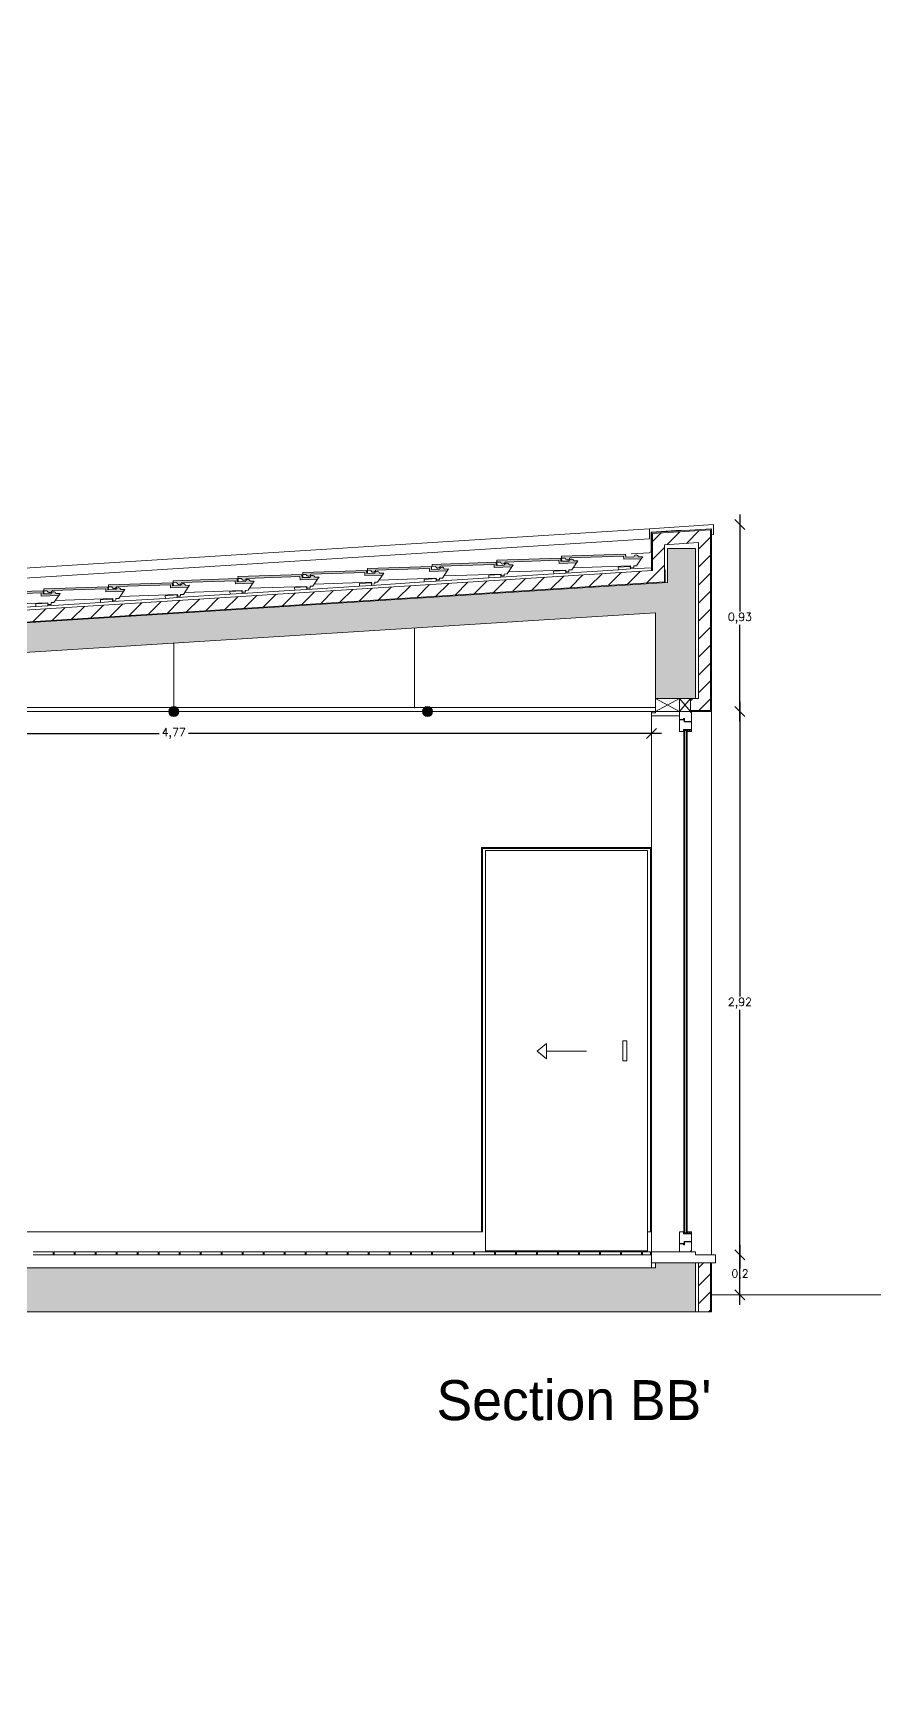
# Model space of a CAD drawing. Header units: inches. Extents: x 23 to 96, y 10 to 141.
# Drawn here: x 67.13 to 71.34, y 20.6 to 28.89 of the extents above; entities that cross this region are included whole.
import ezdxf

# ---------------------------------------------------------------- set-up
doc = ezdxf.new("R2010")
doc.units = ezdxf.units.IN
doc.header["$MEASUREMENT"] = 0
for name, color, linetype, lineweight in [('Cut', 2, 'Continuous', 5), ('Dimensions', 4, 'Continuous', 0), ('Hatch Isolation', 3, 'Continuous', 0), ('Hatch Resistent stratum', 4, 'Continuous', 0), ('Legends', 7, 'Continuous', 0), ('Light points', 6, 'Continuous', 0), ('View in first plane', 250, 'Continuous', 0), ('View in second plane', 253, 'Continuous', 0)]:
    doc.layers.add(name, color=color, linetype=linetype, lineweight=lineweight)
doc.styles.add('texto', font='txt.shx')
doc.dimstyles.new('André 1 50', dxfattribs={"dimtxt": 0.04, "dimasz": 0.05, "dimexe": 0.05, "dimexo": 0.05, "dimgap": 0.01, "dimtad": 0, "dimtih": 1, "dimtoh": 1, "dimlfac": -1, "dimzin": 9, "dimtxsty": 'texto', "dimblk": 'OBLIQUE', "dimcen": 0.08, "dimdle": 0.05, "dimse1": 1, "dimse2": 1, "dimazin": 0, "dimtfac": 1, "dimtmove": 0, "dimatfit": 3, "dimldrblk": 'NONE', "dimfxl": 1, "dimarcsym": 0})
pattern_1 = [(45, (-136.985536, -44.545077), (-0.04490128, 0.04490128), [])]

# ---------------------------------------------------------------- blocks, each defined once
blk = doc.blocks.new('_Oblique')
at = {"color": 0, "linetype": 'ByBlock', "lineweight": -2}
blk.add_line((-0.5, -0.5), (0.5, 0.5), dxfattribs=at)
blk = doc.blocks.new('*D128')
at = {"layer": 'DEFPOINTS', "color": 0, "transparency": 16777216}
for p in [(70.5448, 22.784), (70.5448, 22.584), (70.6672, 22.584)]:
    blk.add_point(p, dxfattribs=at)
at = {"layer": 'Dimensions', "color": 0, "lineweight": -2, "transparency": 16777216}
for p, q in [((70.6672, 22.834), (70.6672, 22.7173)), ((70.6672, 22.534), (70.6672, 22.6506))]:
    blk.add_line(p, q, dxfattribs=at)
at = {"layer": 'Dimensions', "color": 0, "lineweight": -2, "transparency": 16777216, "xscale": 0.05, "yscale": 0.05, "zscale": 0.05}
for p, rotation in [((70.6672, 22.784), 90), ((70.6672, 22.584), 270)]:
    blk.add_blockref('_Oblique', p, dxfattribs=dict(at, rotation=rotation))
at = {"layer": 'Dimensions', "color": 0, "transparency": 16777216, "insert": (70.6672, 22.684), "char_height": 0.04, "attachment_point": 5, "style": 'texto'}
blk.add_mtext('0,2', dxfattribs=at)
blk = doc.blocks.new('_None')
blk = doc.blocks.new('*D129')
at = {"layer": 'DEFPOINTS', "color": 0, "transparency": 16777216}
for p in [(70.5248, 25.499), (70.6672, 25.499), (70.5448, 22.584)]:
    blk.add_point(p, dxfattribs=at)
at = {"layer": 'Dimensions', "color": 0, "lineweight": -2, "transparency": 16777216}
for p, q in [((70.6672, 25.549), (70.6672, 24.0748)), ((70.6672, 22.534), (70.6672, 24.0081))]:
    blk.add_line(p, q, dxfattribs=at)
at = {"layer": 'Dimensions', "color": 0, "lineweight": -2, "transparency": 16777216, "xscale": 0.05, "yscale": 0.05, "zscale": 0.05}
for p, rotation in [((70.6672, 25.499), 90), ((70.6672, 22.584), 270)]:
    blk.add_blockref('_Oblique', p, dxfattribs=dict(at, rotation=rotation))
at = {"layer": 'Dimensions', "color": 0, "transparency": 16777216, "insert": (70.6672, 24.0415), "char_height": 0.04, "attachment_point": 5, "style": 'texto'}
blk.add_mtext('2,92', dxfattribs=at)
blk = doc.blocks.new('*D130')
at = {"layer": 'DEFPOINTS', "color": 0, "transparency": 16777216}
for p in [(70.5348, 26.4337), (70.6672, 26.4337), (70.5248, 25.499)]:
    blk.add_point(p, dxfattribs=at)
at = {"layer": 'Dimensions', "color": 0, "lineweight": -2, "transparency": 16777216}
for p, q in [((70.6672, 26.4837), (70.6672, 25.9997)), ((70.6672, 25.449), (70.6672, 25.933))]:
    blk.add_line(p, q, dxfattribs=at)
at = {"layer": 'Dimensions', "color": 0, "lineweight": -2, "transparency": 16777216, "xscale": 0.05, "yscale": 0.05, "zscale": 0.05}
for p, rotation in [((70.6672, 26.4337), 90), ((70.6672, 25.499), 270)]:
    blk.add_blockref('_Oblique', p, dxfattribs=dict(at, rotation=rotation))
at = {"layer": 'Dimensions', "color": 0, "transparency": 16777216, "insert": (70.6672, 25.9663), "char_height": 0.04, "attachment_point": 5, "style": 'texto'}
blk.add_mtext('0,93', dxfattribs=at)
blk = doc.blocks.new('*D133')
at = {"layer": 'DEFPOINTS', "color": 0, "transparency": 16777216}
for p in [(65.4498, 25.499), (70.2248, 25.4786), (70.2248, 25.3893)]:
    blk.add_point(p, dxfattribs=at)
at = {"layer": 'Dimensions', "color": 0, "lineweight": -2, "transparency": 16777216}
for p, q in [((65.3998, 25.3893), (67.764, 25.3893)), ((70.2748, 25.3893), (67.9106, 25.3893))]:
    blk.add_line(p, q, dxfattribs=at)
at = {"layer": 'Dimensions', "color": 0, "lineweight": -2, "transparency": 16777216, "xscale": 0.05, "yscale": 0.05, "zscale": 0.05, "rotation": 180}
blk.add_blockref('_Oblique', (65.4498, 25.3893), dxfattribs=at)
at = {"layer": 'Dimensions', "color": 0, "lineweight": -2, "transparency": 16777216, "xscale": 0.05, "yscale": 0.05, "zscale": 0.05}
blk.add_blockref('_Oblique', (70.2248, 25.3893), dxfattribs=at)
at = {"layer": 'Dimensions', "color": 0, "transparency": 16777216, "insert": (67.8373, 25.3893), "char_height": 0.04, "attachment_point": 5, "style": 'texto'}
blk.add_mtext('4,77', dxfattribs=at)

msp = doc.modelspace()

# ---------------------------------------------------------------- hatches: boundary and pattern name
at = {"layer": 'Cut'}
for points in [[(70.0955, 26.2861), (69.7757, 26.2759), (69.776, 26.2659), (69.7933, 26.2664, 0.831481), (69.817, 26.2672), (70.0859, 26.2758), (70.0864, 26.2603), (70.1741, 26.2632), (70.181, 26.2734), (70.1601, 26.2727, 0.831481), (70.1365, 26.272), (70.096, 26.2707)], [(68.8015, 26.2045), (68.4817, 26.1942), (68.482, 26.1842), (68.4993, 26.1848, 0.831481), (68.523, 26.1855), (68.7918, 26.1942), (68.7923, 26.1787), (68.88, 26.1815), (68.887, 26.1918), (68.8661, 26.1911, 0.831481), (68.8424, 26.1903), (68.802, 26.189)], [(69.125, 26.2249), (68.8052, 26.2146), (68.8055, 26.2046), (68.8228, 26.2052, 0.831481), (68.8465, 26.2059), (69.1153, 26.2146), (69.1158, 26.1991), (69.2036, 26.2019), (69.2105, 26.2122), (69.1896, 26.2115, 0.831481), (69.1659, 26.2107), (69.1255, 26.2094)], [(69.4485, 26.2453), (69.1287, 26.235), (69.129, 26.225), (69.1463, 26.2256, 0.831481), (69.17, 26.2264), (69.4388, 26.235), (69.4393, 26.2195), (69.5271, 26.2224), (69.534, 26.2326), (69.5131, 26.2319, 0.831481), (69.4894, 26.2311), (69.449, 26.2298)], [(69.772, 26.2657), (69.4522, 26.2554), (69.4525, 26.2454), (69.4698, 26.246, 0.831481), (69.4935, 26.2468), (69.7624, 26.2554), (69.7629, 26.2399), (69.8506, 26.2428), (69.8575, 26.253), (69.8366, 26.2523, 0.831481), (69.813, 26.2516), (69.7725, 26.2503)], [(67.5075, 26.1229), (67.1876, 26.1126), (67.188, 26.1026), (67.2053, 26.1031, 0.831481), (67.2289, 26.1039), (67.4978, 26.1125), (67.4983, 26.0971), (67.586, 26.0999), (67.5929, 26.1101), (67.5721, 26.1094, 0.831481), (67.5484, 26.1087), (67.508, 26.1074)], [(67.831, 26.1433), (67.5111, 26.133), (67.5115, 26.123), (67.5288, 26.1235, 0.831481), (67.5524, 26.1243), (67.8213, 26.133), (67.8218, 26.1175), (67.9095, 26.1203), (67.9164, 26.1305), (67.8956, 26.1299, 0.831481), (67.8719, 26.1291), (67.8315, 26.1278)], [(68.1545, 26.1637), (67.8347, 26.1534), (67.835, 26.1434), (67.8523, 26.144, 0.831481), (67.876, 26.1447), (68.1448, 26.1534), (68.1453, 26.1379), (68.233, 26.1407), (68.2399, 26.1509), (68.2191, 26.1503, 0.831481), (68.1954, 26.1495), (68.155, 26.1482)], [(68.478, 26.1841), (68.1582, 26.1738), (68.1585, 26.1638), (68.1758, 26.1644, 0.831481), (68.1995, 26.1651), (68.4683, 26.1738), (68.4688, 26.1583), (68.5565, 26.1611), (68.5634, 26.1713), (68.5426, 26.1707, 0.831481), (68.5189, 26.1699), (68.4785, 26.1686)], [(67.184, 26.1025), (66.8641, 26.0922), (66.8645, 26.0822), (66.8818, 26.0827, 0.831481), (66.9054, 26.0835), (67.1743, 26.0921), (67.1748, 26.0767), (67.2625, 26.0795), (67.2694, 26.0897), (67.2486, 26.089, 0.831481), (67.2249, 26.0883), (67.1845, 26.087)]]:
    msp.add_hatch(color=256, dxfattribs=at).paths.add_polyline_path(points)
at = {"layer": 'Hatch Isolation', "ltscale": 0.0125}
h = msp.add_hatch(dxfattribs=at)
h.set_pattern_fill('ANSI31', color=256, scale=0.02, style=0)
h.set_pattern_definition(pattern_1)
h.paths.add_polyline_path([(70.2898, 26.1479), (70.2898, 26.3327), (70.4598, 26.3437), (70.4598, 25.564), (70.4198, 25.564), (70.4198, 25.504), (70.5198, 25.504), (70.5198, 26.4077), (70.2298, 26.389), (70.2298, 26.2043), (70.2248, 26.2039), (63.8361, 25.8009), (63.8361, 25.8004), (63.8352, 25.8008), (63.777, 25.7972), (63.7762, 25.7966), (63.7762, 25.7971), (63.6748, 25.7907), (63.6748, 25.7406), (63.5198, 25.7308), (63.5198, 25.9667), (63.2298, 25.9855), (63.2298, 25.504), (63.3298, 25.504), (63.3298, 25.519), (63.2898, 25.519), (63.2898, 25.9215), (63.4598, 25.9105), (63.4598, 25.717)])
h = msp.add_hatch(dxfattribs=at)
h.set_pattern_fill('ANSI31', color=256, scale=0.02, style=0)
h.set_pattern_definition(pattern_1)
h.paths.add_polyline_path([(70.5198, 22.744), (70.4598, 22.744), (70.4598, 22.499), (70.5198, 22.499)])
at = {"layer": 'Hatch Resistent stratum', "ltscale": 0.05}
h = msp.add_hatch(dxfattribs=at)
h.set_pattern_fill('ANSI33', color=256, scale=0.008, angle=-90, style=0)
h.set_pattern_definition([(315, (-136.985536, -44.545077), (0.035921024, 0.035921024), []), (315, (-136.985536, -44.581), (0.035921024, 0.035921024), [0.0254, -0.0127])])
h.paths.add_polyline_path([(70.4448, 22.744), (70.2448, 22.744), (70.2448, 22.719), (65.4298, 22.719), (65.4298, 25.6892), (70.2448, 25.993), (70.2448, 25.564), (70.4448, 25.564), (70.4448, 26.314), (70.3048, 26.314), (70.3048, 26.1449), (70.2938, 26.1442), (63.4448, 25.7121), (63.4448, 25.8964), (63.3048, 25.8964), (63.3048, 25.519), (63.5048, 25.519), (63.5048, 25.5678), (65.3198, 25.6823), (65.3198, 22.719), (63.5048, 22.719), (63.3048, 22.7368), (63.3048, 22.584), (62.4448, 22.584), (62.4448, 28.8904), (62.3048, 28.8904), (62.3048, 28.7306), (59.8748, 28.7306), (57.4448, 28.7306), (57.4448, 28.8904), (57.3048, 28.8904), (57.3048, 25.7843), (39.4448, 25.7843), (39.4448, 25.9423), (39.3048, 25.9423), (39.3048, 25.519), (39.5048, 25.519), (39.5048, 25.634), (44.3048, 25.634), (44.3048, 25.519), (44.3298, 25.519), (44.5048, 25.519), (44.5048, 25.634), (57.2448, 25.634), (57.2448, 25.519), (58.6048, 25.519), (58.6048, 25.719), (57.5048, 25.719), (57.5048, 28.5302), (62.2448, 28.5302), (62.2448, 22.719), (52.6598, 22.719), (52.6598, 22.744), (52.4598, 22.744), (52.4598, 22.469), (44.4948, 22.469), (44.4948, 22.744), (44.2948, 22.744), (44.2948, 20.769), (37.4948, 20.769), (37.4948, 22.744), (37.3248, 22.744), (37.3248, 22.584), (36.2248, 22.584), (36.2248, 22.499), (37.3248, 22.499), (37.3248, 20.599), (44.4948, 20.599), (44.4948, 22.249), (52.6598, 22.249), (52.6598, 22.499), (70.4448, 22.499)])
at = {"layer": 'Light points'}
for points in [[(67.8123, 25.499, 1), (67.8623, 25.499, 1)], [(69.081, 25.499, 1), (69.131, 25.499, 1)]]:
    msp.add_hatch(color=256, dxfattribs=at).paths.add_polyline_path(points)

# ---------------------------------------------------------------- linework, layer by layer
at = {"layer": 'Cut'}
for p, q in [((70.5348, 26.4337), (70.2148, 26.4131)), ((70.2148, 26.363), (70.2148, 26.4131)), ((70.3737, 26.4053), (70.2228, 26.3955)), ((70.2228, 26.3029), (70.2228, 26.3955)), ((70.5248, 26.413), (70.2248, 26.3937)), ((70.2248, 26.2039), (70.2248, 26.3937)), ((70.5198, 26.4077), (70.2298, 26.389)), ((70.2298, 26.2043), (70.2298, 26.389)), ((70.5198, 25.504), (70.5198, 26.4077)), ((70.5248, 25.499), (70.5248, 26.413)), ((70.5348, 26.4337), (70.5348, 26.3836)), ((69.7757, 26.2759), (70.0955, 26.2861)), ((70.096, 26.2707), (70.0955, 26.2861)), ((70.2134, 26.2929), (70.1228, 26.2872)), ((70.4598, 26.3437), (70.2898, 26.3327)), ((70.2898, 26.1479), (70.2898, 26.3327)), ((70.3048, 26.1449), (70.3048, 26.314)), ((70.3048, 26.314), (70.4448, 26.314)), ((70.4448, 25.564), (70.4448, 26.314)), ((70.4598, 25.564), (70.4598, 26.3437)), ((70.2298, 26.2043), (63.6748, 25.7907)), ((68.4817, 26.1942), (68.8015, 26.2045)), ((68.802, 26.189), (68.8015, 26.2045)), ((68.8052, 26.2146), (69.125, 26.2249)), ((68.8055, 26.2046), (68.8052, 26.2146)), ((68.8055, 26.2046), (68.8228, 26.2052)), ((68.8465, 26.2059), (69.1153, 26.2146)), ((69.1158, 26.1991), (69.1153, 26.2146)), ((69.2036, 26.2019), (69.1158, 26.1991)), ((69.1255, 26.2094), (69.125, 26.2249)), ((69.1659, 26.2107), (69.1255, 26.2094)), ((69.1287, 26.235), (69.4485, 26.2453)), ((69.129, 26.225), (69.1287, 26.235)), ((69.129, 26.225), (69.1463, 26.2256)), ((69.17, 26.2264), (69.4388, 26.235)), ((69.2105, 26.2122), (69.1896, 26.2115)), ((69.2105, 26.2122), (69.2036, 26.2019)), ((69.4393, 26.2195), (69.4388, 26.235)), ((69.5271, 26.2224), (69.4393, 26.2195)), ((69.449, 26.2298), (69.4485, 26.2453)), ((69.4894, 26.2311), (69.449, 26.2298)), ((69.4522, 26.2554), (69.772, 26.2657)), ((69.4525, 26.2454), (69.4522, 26.2554)), ((69.4525, 26.2454), (69.4698, 26.246)), ((69.4935, 26.2468), (69.7624, 26.2554)), ((69.534, 26.2326), (69.5131, 26.2319)), ((69.534, 26.2326), (69.5271, 26.2224)), ((69.7955, 26.2044), (69.7356, 26.2007)), ((69.7629, 26.2399), (69.7624, 26.2554)), ((69.8506, 26.2428), (69.7629, 26.2399)), ((69.7725, 26.2503), (69.772, 26.2657)), ((69.813, 26.2516), (69.7725, 26.2503)), ((69.776, 26.2659), (69.7757, 26.2759)), ((69.776, 26.2659), (69.7933, 26.2664)), ((69.7955, 26.2044), (69.7963, 26.1915)), ((69.817, 26.2672), (70.0859, 26.2758)), ((69.8575, 26.253), (69.8366, 26.2523)), ((69.8575, 26.253), (69.8506, 26.2428)), ((70.119, 26.2249), (70.0591, 26.2211)), ((70.0591, 26.2211), (70.0599, 26.2081)), ((70.1198, 26.2119), (70.0599, 26.2081)), ((70.0864, 26.2603), (70.0859, 26.2758)), ((70.1741, 26.2632), (70.0864, 26.2603)), ((70.1365, 26.272), (70.096, 26.2707)), ((70.119, 26.2249), (70.1198, 26.2119)), ((70.181, 26.2734), (70.1601, 26.2727)), ((70.1741, 26.2632), (70.181, 26.2734)), ((70.2898, 26.2076), (70.2938, 26.2078)), ((70.2938, 26.1442), (70.2938, 26.2078)), ((70.3048, 26.1449), (63.4448, 25.7121)), ((70.2898, 26.1479), (63.4598, 25.717)), ((67.1876, 26.1126), (67.5075, 26.1229)), ((67.508, 26.1074), (67.5075, 26.1229)), ((67.5111, 26.133), (67.831, 26.1433)), ((67.5115, 26.123), (67.5111, 26.133)), ((67.5115, 26.123), (67.5288, 26.1235)), ((67.5524, 26.1243), (67.8213, 26.133)), ((67.8218, 26.1175), (67.8213, 26.133)), ((67.9095, 26.1203), (67.8218, 26.1175)), ((67.8315, 26.1278), (67.831, 26.1433)), ((67.8719, 26.1291), (67.8315, 26.1278)), ((67.8347, 26.1534), (68.1545, 26.1637)), ((67.835, 26.1434), (67.8347, 26.1534)), ((67.835, 26.1434), (67.8523, 26.144)), ((67.876, 26.1447), (68.1448, 26.1534)), ((67.9164, 26.1305), (67.8956, 26.1299)), ((67.9164, 26.1305), (67.9095, 26.1203)), ((68.1453, 26.1379), (68.1448, 26.1534)), ((68.233, 26.1407), (68.1453, 26.1379)), ((68.155, 26.1482), (68.1545, 26.1637)), ((68.1954, 26.1495), (68.155, 26.1482)), ((68.1582, 26.1738), (68.478, 26.1841)), ((68.1585, 26.1638), (68.1582, 26.1738)), ((68.1585, 26.1638), (68.1758, 26.1644)), ((68.1995, 26.1651), (68.4683, 26.1738)), ((68.2399, 26.1509), (68.2191, 26.1503)), ((68.2399, 26.1509), (68.233, 26.1407)), ((68.5014, 26.1228), (68.4416, 26.119)), ((68.4416, 26.119), (68.4424, 26.106)), ((68.4688, 26.1583), (68.4683, 26.1738)), ((68.5565, 26.1611), (68.4688, 26.1583)), ((68.4785, 26.1686), (68.478, 26.1841)), ((68.5189, 26.1699), (68.4785, 26.1686)), ((68.482, 26.1842), (68.4817, 26.1942)), ((68.482, 26.1842), (68.4993, 26.1848)), ((68.5014, 26.1228), (68.5023, 26.1098)), ((68.523, 26.1855), (68.7918, 26.1942)), ((68.5634, 26.1713), (68.5426, 26.1707)), ((68.5634, 26.1713), (68.5565, 26.1611)), ((68.8249, 26.1432), (68.7651, 26.1394)), ((68.7651, 26.1394), (68.7659, 26.1265)), ((68.8258, 26.1302), (68.7659, 26.1265)), ((68.7923, 26.1787), (68.7918, 26.1942)), ((68.88, 26.1815), (68.7923, 26.1787)), ((68.8424, 26.1903), (68.802, 26.189)), ((68.8249, 26.1432), (68.8258, 26.1302)), ((68.887, 26.1918), (68.8661, 26.1911)), ((68.887, 26.1918), (68.88, 26.1815)), ((69.1484, 26.1636), (69.0886, 26.1598)), ((69.0886, 26.1598), (69.0894, 26.1469)), ((69.1493, 26.1506), (69.0894, 26.1469)), ((69.1484, 26.1636), (69.1493, 26.1506)), ((69.472, 26.184), (69.4121, 26.1803)), ((69.4121, 26.1803), (69.4129, 26.1673)), ((69.4728, 26.1711), (69.4129, 26.1673)), ((69.472, 26.184), (69.4728, 26.1711)), ((69.7356, 26.2007), (69.7364, 26.1877)), ((69.7963, 26.1915), (69.7364, 26.1877)), ((66.8641, 26.0922), (67.184, 26.1025)), ((66.9054, 26.0835), (67.1743, 26.0921)), ((67.2074, 26.0412), (67.1475, 26.0374)), ((67.1475, 26.0374), (67.1483, 26.0244)), ((67.1748, 26.0767), (67.1743, 26.0921)), ((67.2625, 26.0795), (67.1748, 26.0767)), ((67.1845, 26.087), (67.184, 26.1025)), ((67.2249, 26.0883), (67.1845, 26.087)), ((67.188, 26.1026), (67.1876, 26.1126)), ((67.188, 26.1026), (67.2053, 26.1031)), ((67.2074, 26.0412), (67.2082, 26.0282)), ((67.2289, 26.1039), (67.4978, 26.1125)), ((67.2694, 26.0897), (67.2486, 26.089)), ((67.2694, 26.0897), (67.2625, 26.0795)), ((67.5309, 26.0616), (67.471, 26.0578)), ((67.471, 26.0578), (67.4718, 26.0448)), ((67.5317, 26.0486), (67.4718, 26.0448)), ((67.4983, 26.0971), (67.4978, 26.1125)), ((67.586, 26.0999), (67.4983, 26.0971)), ((67.5484, 26.1087), (67.508, 26.1074)), ((67.5309, 26.0616), (67.5317, 26.0486)), ((67.5929, 26.1101), (67.5721, 26.1094)), ((67.5929, 26.1101), (67.586, 26.0999)), ((67.8544, 26.082), (67.7945, 26.0782)), ((67.7945, 26.0782), (67.7954, 26.0652)), ((67.8552, 26.069), (67.7954, 26.0652)), ((67.8544, 26.082), (67.8552, 26.069)), ((68.1779, 26.1024), (68.118, 26.0986)), ((68.118, 26.0986), (68.1189, 26.0856)), ((68.1787, 26.0894), (68.1189, 26.0856)), ((68.1779, 26.1024), (68.1787, 26.0894)), ((68.5023, 26.1098), (68.4424, 26.106)), ((70.2448, 25.993), (65.4298, 25.6892)), ((67.2082, 26.0282), (67.1483, 26.0244)), ((70.2448, 25.993), (70.2448, 25.564)), ((70.3648, 25.564), (70.2448, 25.499)), ((70.3648, 25.499), (70.2448, 25.564)), ((70.2448, 25.4936), (70.2448, 25.564)), ((70.2448, 25.564), (70.4598, 25.564)), ((70.3648, 25.499), (70.3648, 25.564)), ((70.4198, 25.499), (70.3648, 25.564)), ((70.4198, 25.564), (70.3648, 25.499)), ((70.4198, 25.499), (70.4198, 25.564)), ((70.2448, 25.519), (65.4298, 25.519)), ((70.2448, 25.499), (65.4298, 25.499)), ((70.2248, 25.4936), (70.2248, 25.4786)), ((70.2448, 25.4936), (70.2248, 25.4936)), ((70.3648, 25.4786), (70.2248, 25.4786)), ((70.2448, 25.499), (70.3648, 25.499)), ((70.3648, 25.499), (70.3648, 25.46)), ((70.3648, 25.499), (70.4198, 25.499)), ((70.3848, 25.46), (70.3648, 25.46)), ((70.3648, 25.399), (70.3648, 25.458)), ((70.3878, 25.458), (70.3648, 25.458)), ((70.3898, 25.465), (70.3848, 25.465)), ((70.3848, 25.46), (70.3848, 25.465)), ((70.3878, 25.448), (70.3878, 25.458)), ((70.3898, 25.45), (70.3898, 25.465)), ((70.4198, 25.504), (70.5198, 25.504)), ((70.4198, 25.499), (70.5248, 25.499)), ((70.4198, 25.494), (70.4198, 25.499)), ((70.4248, 25.494), (70.4198, 25.494)), ((70.4248, 25.45), (70.4248, 25.494)), ((70.3848, 25.399), (70.3648, 25.399)), ((70.3848, 25.409), (70.4048, 25.409)), ((70.3848, 25.409), (70.3848, 25.399)), ((70.3868, 25.407), (70.4028, 25.407)), ((70.3868, 25.407), (70.3868, 22.891)), ((70.4248, 25.448), (70.3878, 25.448)), ((70.4248, 25.45), (70.3898, 25.45)), ((70.3908, 25.407), (70.3908, 22.891)), ((70.3988, 25.404), (70.3908, 25.404)), ((70.3988, 25.407), (70.3988, 22.891)), ((70.4028, 25.407), (70.4028, 22.891)), ((70.4048, 25.409), (70.4248, 25.409)), ((70.4048, 25.399), (70.4048, 25.409)), ((70.4248, 25.399), (70.4048, 25.409)), ((70.4048, 25.399), (70.4248, 25.409)), ((70.4248, 25.399), (70.4048, 25.399)), ((70.4248, 25.409), (70.4248, 25.448)), ((70.4248, 25.409), (70.4248, 25.399)), ((70.3648, 22.899), (70.3648, 22.799)), ((70.3848, 22.899), (70.3648, 22.899)), ((70.3848, 22.889), (70.3848, 22.899)), ((70.3848, 22.889), (70.4048, 22.889)), ((70.3868, 22.891), (70.4028, 22.891)), ((70.3988, 22.894), (70.3908, 22.894)), ((70.4248, 22.899), (70.4048, 22.899)), ((70.4048, 22.899), (70.4048, 22.889)), ((70.4248, 22.899), (70.4048, 22.889)), ((70.4048, 22.899), (70.4248, 22.889)), ((70.4048, 22.889), (70.4248, 22.889)), ((70.4248, 22.889), (70.4248, 22.899)), ((70.4248, 22.889), (70.4248, 22.804)), ((70.3878, 22.84), (70.3648, 22.84)), ((70.3848, 22.838), (70.3648, 22.838)), ((70.3848, 22.838), (70.3848, 22.833)), ((70.3898, 22.833), (70.3848, 22.833)), ((70.4248, 22.85), (70.3878, 22.85)), ((70.3878, 22.85), (70.3878, 22.84)), ((70.4248, 22.848), (70.3898, 22.848)), ((70.3898, 22.848), (70.3898, 22.833)), ((70.4248, 22.804), (70.4198, 22.804)), ((70.4198, 22.804), (70.4198, 22.799)), ((70.2448, 22.719), (65.4298, 22.719)), ((67.1348, 22.799), (67.2348, 22.799)), ((67.2348, 22.784), (67.1348, 22.784)), ((67.2348, 22.784), (67.2348, 22.799)), ((67.2398, 22.799), (67.3398, 22.799)), ((67.2398, 22.784), (67.2398, 22.799)), ((67.3398, 22.784), (67.2398, 22.784)), ((67.3398, 22.784), (67.3398, 22.799)), ((67.3448, 22.799), (67.4448, 22.799)), ((67.3448, 22.784), (67.3448, 22.799)), ((67.4448, 22.784), (67.3448, 22.784)), ((67.4448, 22.784), (67.4448, 22.799)), ((67.4498, 22.799), (67.5498, 22.799)), ((67.4498, 22.784), (67.4498, 22.799)), ((67.5498, 22.784), (67.4498, 22.784)), ((67.5498, 22.784), (67.5498, 22.799)), ((67.5548, 22.799), (67.6548, 22.799)), ((67.5548, 22.784), (67.5548, 22.799)), ((67.6548, 22.784), (67.5548, 22.784)), ((67.6548, 22.784), (67.6548, 22.799)), ((67.6598, 22.799), (67.7598, 22.799)), ((67.6598, 22.784), (67.6598, 22.799)), ((67.7598, 22.784), (67.6598, 22.784)), ((67.7598, 22.784), (67.7598, 22.799)), ((67.7648, 22.799), (67.8648, 22.799)), ((67.7648, 22.784), (67.7648, 22.799)), ((67.8648, 22.784), (67.7648, 22.784)), ((67.8648, 22.784), (67.8648, 22.799)), ((67.8698, 22.799), (67.9698, 22.799)), ((67.8698, 22.784), (67.8698, 22.799)), ((67.9698, 22.784), (67.8698, 22.784)), ((67.9698, 22.784), (67.9698, 22.799)), ((67.9748, 22.799), (68.0748, 22.799)), ((67.9748, 22.784), (67.9748, 22.799)), ((68.0748, 22.784), (67.9748, 22.784)), ((68.0748, 22.784), (68.0748, 22.799)), ((68.0798, 22.799), (68.1798, 22.799)), ((68.0798, 22.784), (68.0798, 22.799)), ((68.1798, 22.784), (68.0798, 22.784)), ((68.1798, 22.784), (68.1798, 22.799)), ((68.1848, 22.799), (68.2848, 22.799)), ((68.1848, 22.784), (68.1848, 22.799)), ((68.2848, 22.784), (68.1848, 22.784)), ((68.2848, 22.784), (68.2848, 22.799)), ((68.2898, 22.799), (68.3898, 22.799)), ((68.2898, 22.784), (68.2898, 22.799)), ((68.3898, 22.784), (68.2898, 22.784)), ((68.3898, 22.784), (68.3898, 22.799)), ((68.3948, 22.799), (68.4948, 22.799)), ((68.3948, 22.784), (68.3948, 22.799)), ((68.4948, 22.784), (68.3948, 22.784)), ((68.4948, 22.784), (68.4948, 22.799)), ((68.4998, 22.799), (68.5998, 22.799)), ((68.4998, 22.784), (68.4998, 22.799)), ((68.5998, 22.784), (68.4998, 22.784)), ((68.5998, 22.784), (68.5998, 22.799)), ((68.6048, 22.799), (68.7048, 22.799)), ((68.6048, 22.784), (68.6048, 22.799)), ((68.7048, 22.784), (68.6048, 22.784)), ((68.7048, 22.784), (68.7048, 22.799)), ((68.7098, 22.799), (68.8098, 22.799)), ((68.7098, 22.784), (68.7098, 22.799)), ((68.8098, 22.784), (68.7098, 22.784)), ((68.8098, 22.784), (68.8098, 22.799)), ((68.8148, 22.799), (68.9148, 22.799)), ((68.8148, 22.784), (68.8148, 22.799)), ((68.9148, 22.784), (68.8148, 22.784)), ((68.9148, 22.784), (68.9148, 22.799)), ((68.9198, 22.799), (69.0198, 22.799)), ((68.9198, 22.784), (68.9198, 22.799)), ((69.0198, 22.784), (68.9198, 22.784)), ((69.0198, 22.784), (69.0198, 22.799)), ((69.0248, 22.799), (69.1248, 22.799)), ((69.0248, 22.784), (69.0248, 22.799)), ((69.1248, 22.784), (69.0248, 22.784)), ((69.1248, 22.784), (69.1248, 22.799)), ((69.1298, 22.799), (69.2298, 22.799)), ((69.1298, 22.784), (69.1298, 22.799)), ((69.2298, 22.784), (69.1298, 22.784)), ((69.2298, 22.784), (69.2298, 22.799)), ((69.2348, 22.799), (69.3348, 22.799)), ((69.2348, 22.784), (69.2348, 22.799)), ((69.3348, 22.784), (69.2348, 22.784)), ((69.3348, 22.784), (69.3348, 22.799)), ((69.3398, 22.799), (69.4398, 22.799)), ((69.3398, 22.784), (69.3398, 22.799)), ((69.4398, 22.784), (69.3398, 22.784)), ((69.4398, 22.784), (69.4398, 22.799)), ((69.4448, 22.799), (69.5448, 22.799)), ((69.4448, 22.784), (69.4448, 22.799)), ((69.5448, 22.784), (69.4448, 22.784)), ((69.5448, 22.784), (69.5448, 22.799)), ((69.5498, 22.799), (69.6498, 22.799)), ((69.5498, 22.784), (69.5498, 22.799)), ((69.6498, 22.784), (69.5498, 22.784)), ((69.6498, 22.784), (69.6498, 22.799)), ((69.6548, 22.799), (69.7548, 22.799)), ((69.6548, 22.784), (69.6548, 22.799)), ((69.7548, 22.784), (69.6548, 22.784)), ((69.7548, 22.784), (69.7548, 22.799)), ((69.7598, 22.799), (69.8598, 22.799)), ((69.7598, 22.784), (69.7598, 22.799)), ((69.8598, 22.784), (69.7598, 22.784)), ((69.8598, 22.784), (69.8598, 22.799)), ((69.8648, 22.799), (69.9648, 22.799)), ((69.8648, 22.784), (69.8648, 22.799)), ((69.9648, 22.784), (69.8648, 22.784)), ((69.9648, 22.784), (69.9648, 22.799)), ((69.9698, 22.799), (70.0698, 22.799)), ((69.9698, 22.784), (69.9698, 22.799)), ((70.0698, 22.784), (69.9698, 22.784)), ((70.0698, 22.784), (70.0698, 22.799)), ((70.0748, 22.799), (70.1748, 22.799)), ((70.0748, 22.784), (70.0748, 22.799)), ((70.1748, 22.784), (70.0748, 22.784)), ((70.1748, 22.784), (70.1748, 22.799)), ((70.1798, 22.799), (70.2198, 22.799)), ((70.1798, 22.784), (70.1798, 22.799)), ((70.2198, 22.784), (70.1798, 22.784)), ((70.2198, 22.799), (70.2198, 22.784)), ((70.2248, 22.799), (70.4448, 22.799)), ((70.2248, 22.799), (70.2248, 22.744)), ((70.5448, 22.744), (70.2248, 22.744)), ((70.2448, 22.719), (70.2448, 22.744)), ((70.4448, 22.799), (70.4448, 22.784)), ((70.5448, 22.784), (70.4448, 22.784)), ((70.4448, 22.744), (70.4448, 22.499)), ((70.4598, 22.744), (70.4598, 22.499)), ((70.5198, 22.744), (70.5198, 22.499)), ((70.5248, 22.744), (70.5248, 22.499)), ((70.5448, 22.744), (70.5448, 22.784)), ((75.5048, 22.584), (70.5248, 22.584)), ((52.6598, 22.499), (70.5248, 22.499))]:
    msp.add_line(p, q, dxfattribs=at)
for centre, radius, start, end in [((70.2128, 26.3029), 0.01, 273.60997, 0), ((68.8346, 26.2078), 0.012, 192.35639, 351.32786), ((69.1581, 26.2282), 0.012, 192.35639, 351.32786), ((69.1778, 26.2089), 0.012, 12.35639, 171.32786), ((69.4816, 26.2486), 0.012, 192.35639, 351.32786), ((69.5013, 26.2293), 0.012, 12.35639, 171.32786), ((69.8051, 26.269), 0.012, 192.35639, 351.32786), ((69.8249, 26.2497), 0.012, 12.35639, 171.32786), ((70.1484, 26.2702), 0.012, 12.35639, 171.32786), ((67.5405, 26.1261), 0.012, 192.35639, 351.32786), ((67.5603, 26.1069), 0.012, 12.35639, 171.32786), ((67.8641, 26.1465), 0.012, 192.35639, 351.32786), ((67.8838, 26.1273), 0.012, 12.35639, 171.32786), ((68.1876, 26.1669), 0.012, 192.35639, 351.32786), ((68.2073, 26.1477), 0.012, 12.35639, 171.32786), ((68.5111, 26.1874), 0.012, 192.35639, 351.32786), ((68.5308, 26.1681), 0.012, 12.35639, 171.32786), ((68.8543, 26.1885), 0.012, 12.35639, 171.32786), ((67.217, 26.1057), 0.012, 192.35639, 351.32786), ((67.2368, 26.0865), 0.012, 12.35639, 171.32786)]:
    msp.add_arc(centre, radius, start, end, dxfattribs=at)
for p in [(67.8373, 25.519), (69.041, 25.519)]:
    msp.add_point(p, dxfattribs=at)
at = {"layer": 'Light points'}
for centre in [(67.8373, 25.499), (69.106, 25.499)]:
    msp.add_circle(centre, 0.025, dxfattribs=at)
at = {"layer": 'View in first plane'}
for p, q in [((68.806, 26.1892), (68.8055, 26.2046)), ((69.2036, 26.2019), (69.1797, 26.1666)), ((69.453, 26.23), (69.4525, 26.2454)), ((69.453, 26.23), (69.4525, 26.2454)), ((69.5271, 26.2224), (69.5032, 26.187)), ((69.5101, 26.1973), (69.7967, 26.2065)), ((69.7765, 26.2504), (69.776, 26.2659)), ((70.0599, 26.2081), (69.7963, 26.1915)), ((69.7967, 26.2065), (69.797, 26.198)), ((69.8125, 26.207), (69.8267, 26.2075)), ((69.8125, 26.207), (69.8127, 26.1985)), ((69.8506, 26.2428), (69.8267, 26.2075)), ((69.8336, 26.2177), (70.1202, 26.2269)), ((70.2248, 26.2185), (70.1198, 26.2119)), ((70.1202, 26.2269), (70.1205, 26.2184)), ((70.1362, 26.2189), (70.1205, 26.2184)), ((70.136, 26.2274), (70.1502, 26.2279)), ((70.136, 26.2274), (70.1362, 26.2189)), ((70.1741, 26.2632), (70.1502, 26.2279)), ((67.512, 26.1075), (67.5115, 26.123)), ((67.8355, 26.1279), (67.835, 26.1434)), ((67.9095, 26.1203), (67.8857, 26.085)), ((68.159, 26.1483), (68.1585, 26.1638)), ((68.233, 26.1407), (68.2092, 26.1054)), ((68.2161, 26.1156), (68.5027, 26.1249)), ((68.4825, 26.1687), (68.482, 26.1842)), ((68.7659, 26.1265), (68.5023, 26.1098)), ((68.5027, 26.1249), (68.503, 26.1163)), ((68.5184, 26.1254), (68.5327, 26.1258)), ((68.5184, 26.1254), (68.5187, 26.1168)), ((68.5565, 26.1611), (68.5327, 26.1258)), ((68.5396, 26.136), (68.8262, 26.1453)), ((69.0894, 26.1469), (68.8258, 26.1302)), ((68.8262, 26.1453), (68.8265, 26.1367)), ((68.8422, 26.1373), (68.8265, 26.1367)), ((68.8419, 26.1458), (68.8562, 26.1462)), ((68.8419, 26.1458), (68.8422, 26.1373)), ((68.88, 26.1815), (68.8562, 26.1462)), ((68.8631, 26.1565), (69.1497, 26.1657)), ((69.4129, 26.1673), (69.1493, 26.1506)), ((69.1497, 26.1657), (69.15, 26.1572)), ((69.1657, 26.1577), (69.15, 26.1572)), ((69.1655, 26.1662), (69.1797, 26.1666)), ((69.1655, 26.1662), (69.1657, 26.1577)), ((69.1866, 26.1769), (69.4732, 26.1861)), ((69.7364, 26.1877), (69.4728, 26.1711)), ((69.4732, 26.1861), (69.4735, 26.1776)), ((69.4892, 26.1781), (69.4735, 26.1776)), ((69.489, 26.1866), (69.5032, 26.187)), ((69.489, 26.1866), (69.4892, 26.1781)), ((69.8127, 26.1985), (69.797, 26.198)), ((66.922, 26.034), (67.2087, 26.0432)), ((67.1885, 26.0871), (67.188, 26.1026)), ((67.4718, 26.0448), (67.2082, 26.0282)), ((67.2087, 26.0432), (67.2089, 26.0347)), ((67.2247, 26.0352), (67.2089, 26.0347)), ((67.2244, 26.0437), (67.2386, 26.0442)), ((67.2244, 26.0437), (67.2247, 26.0352)), ((67.2625, 26.0795), (67.2386, 26.0442)), ((67.2456, 26.0544), (67.5322, 26.0636)), ((67.7954, 26.0652), (67.5317, 26.0486)), ((67.5322, 26.0636), (67.5324, 26.0551)), ((67.5482, 26.0556), (67.5324, 26.0551)), ((67.5479, 26.0641), (67.5622, 26.0646)), ((67.5479, 26.0641), (67.5482, 26.0556)), ((67.586, 26.0999), (67.5622, 26.0646)), ((67.5691, 26.0748), (67.8557, 26.084)), ((68.1189, 26.0856), (67.8552, 26.069)), ((67.8557, 26.084), (67.8559, 26.0755)), ((67.8717, 26.076), (67.8559, 26.0755)), ((67.8714, 26.0845), (67.8857, 26.085)), ((67.8714, 26.0845), (67.8717, 26.076)), ((67.8926, 26.0952), (68.1792, 26.1044)), ((68.4424, 26.106), (68.1787, 26.0894)), ((68.1792, 26.1044), (68.1795, 26.0959)), ((68.1952, 26.0964), (68.1795, 26.0959)), ((68.1949, 26.105), (68.2092, 26.1054)), ((68.1949, 26.105), (68.1952, 26.0964)), ((68.5187, 26.1168), (68.503, 26.1163)), ((67.1483, 26.0244), (66.8847, 26.0078)), ((70.2248, 25.499), (70.2248, 22.799)), ((70.5248, 25.499), (70.5248, 22.784)), ((70.5248, 25.499), (70.5248, 22.784)), ((67.2398, 22.784), (67.2348, 22.784)), ((67.3398, 22.784), (67.3448, 22.784)), ((67.4448, 22.784), (67.4498, 22.784)), ((67.5548, 22.784), (67.5498, 22.784)), ((67.6548, 22.784), (67.6598, 22.784)), ((67.7598, 22.784), (67.7648, 22.784)), ((67.8698, 22.784), (67.8648, 22.784)), ((67.9698, 22.784), (67.9748, 22.784)), ((68.0748, 22.784), (68.0798, 22.784)), ((68.1848, 22.784), (68.1798, 22.784)), ((68.2848, 22.784), (68.2898, 22.784)), ((68.3898, 22.784), (68.3948, 22.784)), ((68.4998, 22.784), (68.4948, 22.784)), ((68.5998, 22.784), (68.6048, 22.784)), ((68.7048, 22.784), (68.7098, 22.784)), ((68.8148, 22.784), (68.8098, 22.784)), ((68.9198, 22.784), (68.9148, 22.784)), ((69.0198, 22.784), (69.0248, 22.784)), ((69.1248, 22.784), (69.1298, 22.784)), ((69.2348, 22.784), (69.2298, 22.784)), ((69.3348, 22.784), (69.3398, 22.784)), ((69.4398, 22.784), (69.4448, 22.784)), ((69.5498, 22.784), (69.5448, 22.784)), ((69.6498, 22.784), (69.6548, 22.784)), ((69.7548, 22.784), (69.7598, 22.784)), ((69.8648, 22.784), (69.8598, 22.784)), ((69.9648, 22.784), (69.9698, 22.784)), ((70.0698, 22.784), (70.0748, 22.784)), ((70.1798, 22.784), (70.1748, 22.784)), ((70.2198, 22.784), (70.2248, 22.784)), ((70.2248, 22.744), (70.2248, 22.719))]:
    msp.add_line(p, q, dxfattribs=at)
at = {"layer": 'View in second plane'}
for p, q in [((63.5648, 25.994), (70.2148, 26.4131)), ((70.5248, 26.383), (70.5348, 26.3836)), ((63.5648, 25.9439), (70.2148, 26.363)), ((69.041, 25.519), (69.041, 25.917)), ((67.8373, 25.519), (67.8373, 25.8411)), ((69.3748, 24.819), (69.3748, 22.899)), ((69.3748, 24.819), (70.2248, 24.819)), ((69.3798, 24.814), (69.3798, 22.899)), ((69.3798, 24.814), (70.2198, 24.814)), ((69.3948, 24.804), (69.3948, 22.799)), ((69.3948, 24.804), (70.2048, 24.804)), ((70.2048, 24.804), (70.2048, 22.799)), ((70.2198, 24.814), (70.2198, 22.899)), ((69.6536, 23.8015), (69.6998, 23.8402)), ((69.6536, 23.8015), (69.6998, 23.7628)), ((69.6998, 23.8402), (69.6998, 23.7628)), ((69.6998, 23.8015), (69.8998, 23.8015)), ((70.0823, 23.854), (70.0823, 23.754)), ((70.0823, 23.854), (70.1023, 23.854)), ((70.1023, 23.854), (70.1023, 23.754)), ((70.0823, 23.754), (70.1023, 23.754)), ((66.2948, 22.899), (69.3798, 22.899)), ((70.2248, 22.899), (70.2048, 22.899)), ((69.3948, 22.804), (70.2048, 22.804))]:
    msp.add_line(p, q, dxfattribs=at)

# ---------------------------------------------------------------- texts
at = {"layer": 'Legends', "insert": (70.5248, 22.157), "char_height": 0.2, "width": 17.128205, "attachment_point": 3, "style": 'texto'}
msp.add_mtext("{\\fCentury Gothic|b0|i0|c0|p34;Section BB'}", dxfattribs=at)

# ---------------------------------------------------------------- dimensions: what is measured, and where the dimension line sits
at = {"layer": 'Dimensions'}
for base, p1, p2, override, picture, middle in [((70.6672, 26.4337), (70.5248, 25.499), (70.5348, 26.4337), {"dimtmove": 1, "dimfxl": 100, "dimfxlon": 1}, '*D130', (70.6672, 25.9663)), ((70.6672159359, 25.4989804017), (70.5447938138, 22.5839804017), (70.5247938138, 25.4989804017), {"dimtmove": 1, "dimfxl": 100, "dimfxlon": 1}, '*D129', (70.6672159359, 24.0414804017)), ((70.6672, 22.584), (70.5448, 22.784), (70.5448, 22.584), {"dimfxl": 100, "dimfxlon": 1}, '*D128', (70.6672, 22.684))]:
    dim = msp.add_linear_dim(base=base, p1=p1, p2=p2, angle=90, dimstyle='André 1 50', override=override, dxfattribs=at)
    dim.commit()
    dim.dimension.update_dxf_attribs({"geometry": picture, "text_midpoint": middle})
dim = msp.add_linear_dim(base=(70.2247938137, 25.3893080139), p1=(65.4497938138, 25.4989804019), p2=(70.2247938137, 25.4785743808), dimstyle='André 1 50', override={"dimfxl": 100, "dimfxlon": 1}, dxfattribs=at)
dim.commit()
dim.dimension.update_dxf_attribs({"geometry": '*D133', "text_midpoint": (67.8372938137, 25.3893080139)})

doc.saveas('drawing.dxf')
